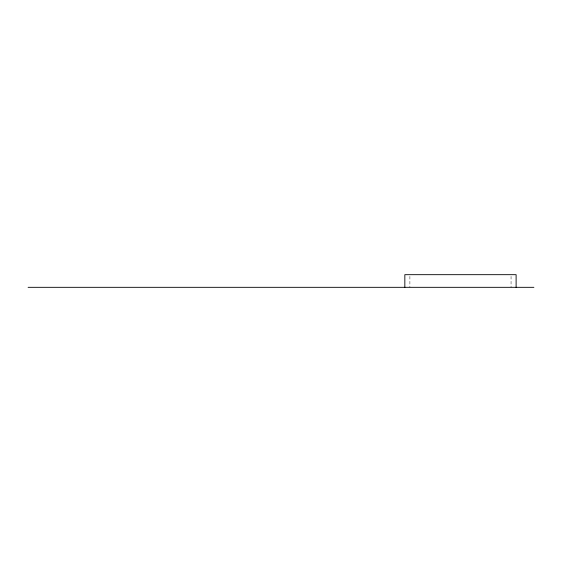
<?xml version="1.0" encoding="UTF-8"?>
<svg xmlns="http://www.w3.org/2000/svg" width="562" height="562" viewBox="0 0 562 562"><rect width="100%" height="100%" fill="white"/><g stroke="black" fill="none" stroke-linecap="round" stroke-linejoin="round"><path stroke-width="0.42" stroke-dasharray="2.81 2.11" d="M511.055 276.363L511.055 287.322M409.895 276.363L409.895 287.322"/><path stroke-width="0.84" d="M28.1 287.322L533.9 287.322M516.113 287.322L516.113 274.678L404.837 274.678L404.837 287.322"/></g></svg>
